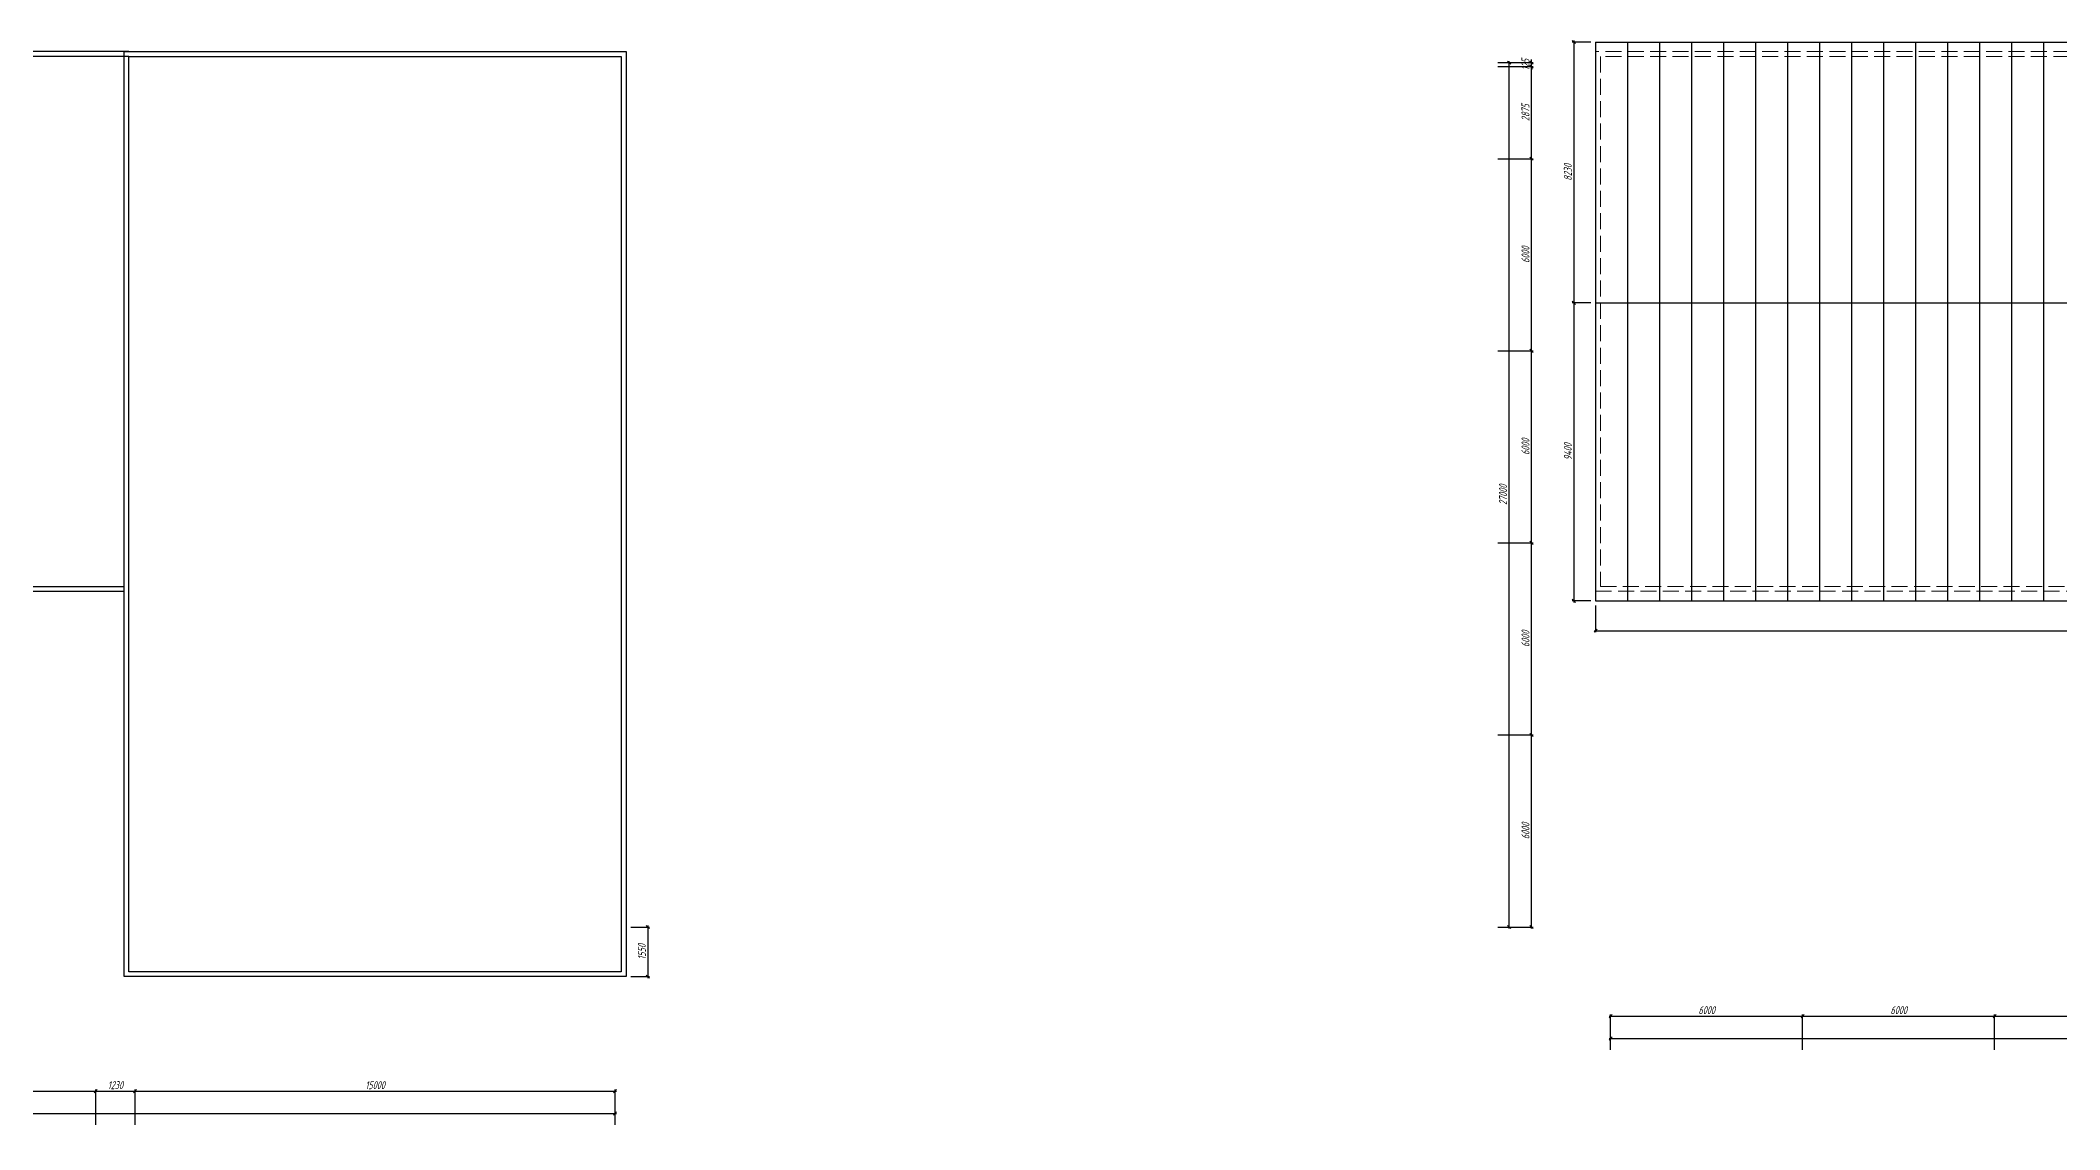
# Model space of a CAD drawing. Header units: millimetres. Extents: x -351329 to 406471, y -253833 to 111767.
# Drawn here: x -89685 to -26586, y -95679 to -61656 of the extents above; entities that cross this region are included whole.
import ezdxf

# ---------------------------------------------------------------- set-up
doc = ezdxf.new("R2010")
doc.units = ezdxf.units.MM
doc.linetypes.add('GOST2.303 4', pattern=[7, 5, -2, 0])
for name, color, linetype, lineweight in [('_Оси', 90, 'Continuous', 13), ('_Размеры', 120, 'Continuous', 13), ('_Сендвичи', 230, 'Continuous', 30), ('_Сендвичи кровля', 5, 'Continuous', 30), ('_Сэндвичи штрих', 7, 'Continuous', 5), ('выноска', 7, 'Continuous', 13)]:
    doc.layers.add(name, color=color, linetype=linetype, lineweight=lineweight)
doc.styles.add('СПДС_размеры', font='spdswin.shx', dxfattribs={"width": 0.8, "oblique": 15})
doc.dimstyles.new('СПДС', dxfattribs={"dimtxt": 2.5, "dimasz": 1, "dimexe": 0.5, "dimexo": 1.5, "dimtad": 1, "dimdec": 0, "dimtxsty": 'СПДС_размеры', "dimblk": 'OBLIQUE', "dimcen": 2.5, "dimdle": 0.5, "dimadec": 8, "dimazin": 0, "dimtfac": 1, "dimtdec": 0, "dimtix": 1, "dimtmove": 0, "dimatfit": 3, "dimfxl": 1, "dimarcsym": 0})

# ---------------------------------------------------------------- blocks, each defined once
blk = doc.blocks.new('_Oblique')
at = {"layer": 'выноска', "color": 0, "lineweight": -2}
blk.add_line((-0.5, -0.5), (0.5, 0.5), dxfattribs=at)
blk = doc.blocks.new('*D217')
at = {"layer": '_Оси', "color": 0, "lineweight": -2, "transparency": 16777216}
for p, q in [((-130007, -95179), (-71677, -95179)), ((-129957, -95529), (-129957, -95129)), ((-71727, -95529), (-71727, -95129))]:
    blk.add_line(p, q, dxfattribs=at)
at = {"layer": 'Defpoints', "color": 0, "transparency": 16777216}
for p in [(-71727, -95179), (-129957, -95679), (-71727, -95679)]:
    blk.add_point(p, dxfattribs=at)
at = {"layer": '_Оси', "color": 0, "lineweight": -2, "transparency": 16777216, "xscale": 100, "yscale": 100, "zscale": 100, "rotation": 180}
blk.add_blockref('_Oblique', (-129957, -95179), dxfattribs=at)
at = {"layer": '_Оси', "color": 0, "lineweight": -2, "transparency": 16777216, "xscale": 100, "yscale": 100, "zscale": 100}
blk.add_blockref('_Oblique', (-71727, -95179), dxfattribs=at)
at = {"layer": '_Оси', "color": 0, "lineweight": 25, "transparency": 16777216, "insert": (-100842, -94991.5), "char_height": 250, "attachment_point": 5, "style": 'СПДС_размеры'}
blk.add_mtext('58230', dxfattribs=at)
blk = doc.blocks.new('*D231')
at = {"layer": '_Оси', "color": 0, "lineweight": -2, "transparency": 16777216}
for p, q in [((-94007, -94479), (-87907, -94479)), ((-93957, -95529), (-93957, -94429)), ((-87957, -95529), (-87957, -94429))]:
    blk.add_line(p, q, dxfattribs=at)
at = {"layer": 'Defpoints', "color": 0, "transparency": 16777216}
for p in [(-87957, -94479), (-93957, -95679), (-87957, -95679)]:
    blk.add_point(p, dxfattribs=at)
at = {"layer": '_Оси', "color": 0, "lineweight": -2, "transparency": 16777216, "xscale": 100, "yscale": 100, "zscale": 100, "rotation": 180}
blk.add_blockref('_Oblique', (-93957, -94479), dxfattribs=at)
at = {"layer": '_Оси', "color": 0, "lineweight": -2, "transparency": 16777216, "xscale": 100, "yscale": 100, "zscale": 100}
blk.add_blockref('_Oblique', (-87957, -94479), dxfattribs=at)
at = {"layer": '_Оси', "color": 0, "lineweight": 25, "transparency": 16777216, "insert": (-90957, -94291.5), "char_height": 250, "attachment_point": 5, "style": 'СПДС_размеры'}
blk.add_mtext('6000', dxfattribs=at)
blk = doc.blocks.new('*D233')
at = {"layer": '_Оси', "color": 0, "lineweight": -2, "transparency": 16777216}
for p, q in [((-88007, -94479), (-86677, -94479)), ((-87957, -95529), (-87957, -94429)), ((-86727, -95529), (-86727, -94429))]:
    blk.add_line(p, q, dxfattribs=at)
at = {"layer": 'Defpoints', "color": 0, "transparency": 16777216}
for p in [(-86727, -94479), (-87957, -95679), (-86727, -95679)]:
    blk.add_point(p, dxfattribs=at)
at = {"layer": '_Оси', "color": 0, "lineweight": -2, "transparency": 16777216, "xscale": 100, "yscale": 100, "zscale": 100, "rotation": 180}
blk.add_blockref('_Oblique', (-87957, -94479), dxfattribs=at)
at = {"layer": '_Оси', "color": 0, "lineweight": -2, "transparency": 16777216, "xscale": 100, "yscale": 100, "zscale": 100}
blk.add_blockref('_Oblique', (-86727, -94479), dxfattribs=at)
at = {"layer": '_Оси', "color": 0, "lineweight": 25, "transparency": 16777216, "insert": (-87342, -94291.5), "char_height": 250, "attachment_point": 5, "style": 'СПДС_размеры'}
blk.add_mtext('1230', dxfattribs=at)
blk = doc.blocks.new('*D235')
at = {"layer": '_Оси', "color": 0, "lineweight": -2, "transparency": 16777216}
for p, q in [((-86777, -94479), (-71677, -94479)), ((-86727, -95529), (-86727, -94429)), ((-71727, -95529), (-71727, -94429))]:
    blk.add_line(p, q, dxfattribs=at)
at = {"layer": 'Defpoints', "color": 0, "transparency": 16777216}
for p in [(-71727, -94479), (-86727, -95679), (-71727, -95679)]:
    blk.add_point(p, dxfattribs=at)
at = {"layer": '_Оси', "color": 0, "lineweight": -2, "transparency": 16777216, "xscale": 100, "yscale": 100, "zscale": 100, "rotation": 180}
blk.add_blockref('_Oblique', (-86727, -94479), dxfattribs=at)
at = {"layer": '_Оси', "color": 0, "lineweight": -2, "transparency": 16777216, "xscale": 100, "yscale": 100, "zscale": 100}
blk.add_blockref('_Oblique', (-71727, -94479), dxfattribs=at)
at = {"layer": '_Оси', "color": 0, "lineweight": 25, "transparency": 16777216, "insert": (-79227, -94291.5), "char_height": 250, "attachment_point": 5, "style": 'СПДС_размеры'}
blk.add_mtext('15000', dxfattribs=at)
blk = doc.blocks.new('*D332')
at = {"layer": '_Размеры', "color": 0, "lineweight": -2, "ltscale": 100, "transparency": 16777216}
for p, q in [((-71232, -89351), (-70652, -89351)), ((-70702, -89301), (-70702, -90951)), ((-71232, -90901), (-70652, -90901))]:
    blk.add_line(p, q, dxfattribs=at)
at = {"layer": 'Defpoints', "color": 0, "ltscale": 100, "transparency": 16777216}
for p in [(-71382, -89351), (-71382, -90901), (-70702, -90901)]:
    blk.add_point(p, dxfattribs=at)
at = {"layer": '_Размеры', "color": 0, "lineweight": -2, "ltscale": 100, "transparency": 16777216, "xscale": 100, "yscale": 100, "zscale": 100}
for p, rotation in [((-70702, -89351), 90), ((-70702, -90901), 270)]:
    blk.add_blockref('_Oblique', p, dxfattribs=dict(at, rotation=rotation))
at = {"layer": '_Размеры', "color": 0, "ltscale": 100, "transparency": 16777216, "insert": (-70889.5, -90126), "char_height": 250, "attachment_point": 5, "rotation": 90, "style": 'СПДС_размеры'}
blk.add_mtext('1550', dxfattribs=at)
blk = doc.blocks.new('*D644')
at = {"layer": '_Оси', "color": 0, "lineweight": -2, "transparency": 16777216}
for p, q in [((-40666, -92835), (17664, -92835)), ((-40616, -93185), (-40616, -92785)), ((17614, -93185), (17614, -92785))]:
    blk.add_line(p, q, dxfattribs=at)
at = {"layer": 'Defpoints', "color": 0, "transparency": 16777216}
for p in [(-40616, -93335), (17614, -92835), (17614, -93335)]:
    blk.add_point(p, dxfattribs=at)
at = {"layer": '_Оси', "color": 0, "lineweight": -2, "transparency": 16777216, "xscale": 100, "yscale": 100, "zscale": 100, "rotation": 180}
blk.add_blockref('_Oblique', (-40616, -92835), dxfattribs=at)
at = {"layer": '_Оси', "color": 0, "lineweight": -2, "transparency": 16777216, "xscale": 100, "yscale": 100, "zscale": 100}
blk.add_blockref('_Oblique', (17614, -92835), dxfattribs=at)
at = {"layer": '_Оси', "color": 0, "lineweight": 25, "transparency": 16777216, "insert": (-11501, -92647.5), "char_height": 250, "attachment_point": 5, "style": 'СПДС_размеры'}
blk.add_mtext('58230', dxfattribs=at)
blk = doc.blocks.new('*D645')
at = {"layer": '_Оси', "color": 0, "lineweight": -2, "transparency": 16777216}
for p, q in [((-40616, -93185), (-40616, -92085)), ((-34616, -93185), (-34616, -92085)), ((-40666, -92135), (-34566, -92135))]:
    blk.add_line(p, q, dxfattribs=at)
at = {"layer": 'Defpoints', "color": 0, "transparency": 16777216}
for p in [(-34616, -92135), (-40616, -93335), (-34616, -93335)]:
    blk.add_point(p, dxfattribs=at)
at = {"layer": '_Оси', "color": 0, "lineweight": -2, "transparency": 16777216, "xscale": 100, "yscale": 100, "zscale": 100, "rotation": 180}
blk.add_blockref('_Oblique', (-40616, -92135), dxfattribs=at)
at = {"layer": '_Оси', "color": 0, "lineweight": -2, "transparency": 16777216, "xscale": 100, "yscale": 100, "zscale": 100}
blk.add_blockref('_Oblique', (-34616, -92135), dxfattribs=at)
at = {"layer": '_Оси', "color": 0, "lineweight": 25, "transparency": 16777216, "insert": (-37616, -91947.5), "char_height": 250, "attachment_point": 5, "style": 'СПДС_размеры'}
blk.add_mtext('6000', dxfattribs=at)
blk = doc.blocks.new('*D646')
at = {"layer": '_Оси', "color": 0, "lineweight": -2, "transparency": 16777216}
for p, q in [((-34616, -93185), (-34616, -92085)), ((-28616, -93185), (-28616, -92085)), ((-34666, -92135), (-28566, -92135))]:
    blk.add_line(p, q, dxfattribs=at)
at = {"layer": 'Defpoints', "color": 0, "transparency": 16777216}
for p in [(-28616, -92135), (-34616, -93335), (-28616, -93335)]:
    blk.add_point(p, dxfattribs=at)
at = {"layer": '_Оси', "color": 0, "lineweight": -2, "transparency": 16777216, "xscale": 100, "yscale": 100, "zscale": 100, "rotation": 180}
blk.add_blockref('_Oblique', (-34616, -92135), dxfattribs=at)
at = {"layer": '_Оси', "color": 0, "lineweight": -2, "transparency": 16777216, "xscale": 100, "yscale": 100, "zscale": 100}
blk.add_blockref('_Oblique', (-28616, -92135), dxfattribs=at)
at = {"layer": '_Оси', "color": 0, "lineweight": 25, "transparency": 16777216, "insert": (-31616, -91947.5), "char_height": 250, "attachment_point": 5, "style": 'СПДС_размеры'}
blk.add_mtext('6000', dxfattribs=at)
blk = doc.blocks.new('*D647')
at = {"layer": '_Оси', "color": 0, "lineweight": -2, "transparency": 16777216}
for p, q in [((-28616, -93185), (-28616, -92085)), ((-22616, -93185), (-22616, -92085)), ((-28666, -92135), (-22566, -92135))]:
    blk.add_line(p, q, dxfattribs=at)
at = {"layer": 'Defpoints', "color": 0, "transparency": 16777216}
for p in [(-22616, -92135), (-28616, -93335), (-22616, -93335)]:
    blk.add_point(p, dxfattribs=at)
at = {"layer": '_Оси', "color": 0, "lineweight": -2, "transparency": 16777216, "xscale": 100, "yscale": 100, "zscale": 100, "rotation": 180}
blk.add_blockref('_Oblique', (-28616, -92135), dxfattribs=at)
at = {"layer": '_Оси', "color": 0, "lineweight": -2, "transparency": 16777216, "xscale": 100, "yscale": 100, "zscale": 100}
blk.add_blockref('_Oblique', (-22616, -92135), dxfattribs=at)
at = {"layer": '_Оси', "color": 0, "lineweight": 25, "transparency": 16777216, "insert": (-25616, -91947.5), "char_height": 250, "attachment_point": 5, "style": 'СПДС_размеры'}
blk.add_mtext('6000', dxfattribs=at)
blk = doc.blocks.new('*D654')
at = {"layer": '_Оси', "color": 0, "lineweight": -2, "transparency": 16777216}
for p, q in [((-44140, -62351), (-43740, -62351)), ((-43790, -89401), (-43790, -62301)), ((-44140, -89351), (-43740, -89351))]:
    blk.add_line(p, q, dxfattribs=at)
at = {"layer": 'Defpoints', "color": 0, "transparency": 16777216}
for p in [(-44290, -62351), (-43790, -62351), (-44290, -89351)]:
    blk.add_point(p, dxfattribs=at)
at = {"layer": '_Оси', "color": 0, "lineweight": -2, "transparency": 16777216, "xscale": 100, "yscale": 100, "zscale": 100}
for p, rotation in [((-43790, -62351), 90), ((-43790, -89351), 270)]:
    blk.add_blockref('_Oblique', p, dxfattribs=dict(at, rotation=rotation))
at = {"layer": '_Оси', "color": 0, "lineweight": 25, "transparency": 16777216, "insert": (-43977.5, -75851), "char_height": 250, "attachment_point": 5, "rotation": 90, "style": 'СПДС_размеры'}
blk.add_mtext('27000', dxfattribs=at)
blk = doc.blocks.new('*D655')
at = {"layer": '_Оси', "color": 0, "lineweight": -2, "transparency": 16777216}
for p, q in [((-44140, -83351), (-43040, -83351)), ((-43090, -89401), (-43090, -83301)), ((-44140, -89351), (-43040, -89351))]:
    blk.add_line(p, q, dxfattribs=at)
at = {"layer": 'Defpoints', "color": 0, "transparency": 16777216}
for p in [(-44290, -83351), (-43090, -83351), (-44290, -89351)]:
    blk.add_point(p, dxfattribs=at)
at = {"layer": '_Оси', "color": 0, "lineweight": -2, "transparency": 16777216, "xscale": 100, "yscale": 100, "zscale": 100}
for p, rotation in [((-43090, -83351), 90), ((-43090, -89351), 270)]:
    blk.add_blockref('_Oblique', p, dxfattribs=dict(at, rotation=rotation))
at = {"layer": '_Оси', "color": 0, "lineweight": 25, "transparency": 16777216, "insert": (-43277.5, -86351), "char_height": 250, "attachment_point": 5, "rotation": 90, "style": 'СПДС_размеры'}
blk.add_mtext('6000', dxfattribs=at)
blk = doc.blocks.new('*D656')
at = {"layer": '_Оси', "color": 0, "lineweight": -2, "transparency": 16777216}
for p, q in [((-44140, -77351), (-43040, -77351)), ((-43090, -83401), (-43090, -77301)), ((-44140, -83351), (-43040, -83351))]:
    blk.add_line(p, q, dxfattribs=at)
at = {"layer": 'Defpoints', "color": 0, "transparency": 16777216}
for p in [(-44290, -77351), (-43090, -77351), (-44290, -83351)]:
    blk.add_point(p, dxfattribs=at)
at = {"layer": '_Оси', "color": 0, "lineweight": -2, "transparency": 16777216, "xscale": 100, "yscale": 100, "zscale": 100}
for p, rotation in [((-43090, -77351), 90), ((-43090, -83351), 270)]:
    blk.add_blockref('_Oblique', p, dxfattribs=dict(at, rotation=rotation))
at = {"layer": '_Оси', "color": 0, "lineweight": 25, "transparency": 16777216, "insert": (-43277.5, -80351), "char_height": 250, "attachment_point": 5, "rotation": 90, "style": 'СПДС_размеры'}
blk.add_mtext('6000', dxfattribs=at)
blk = doc.blocks.new('*D657')
at = {"layer": '_Оси', "color": 0, "lineweight": -2, "transparency": 16777216}
for p, q in [((-43090, -77401), (-43090, -71301)), ((-44140, -71351), (-43040, -71351)), ((-44140, -77351), (-43040, -77351))]:
    blk.add_line(p, q, dxfattribs=at)
at = {"layer": 'Defpoints', "color": 0, "transparency": 16777216}
for p in [(-44290, -71351), (-43090, -71351), (-44290, -77351)]:
    blk.add_point(p, dxfattribs=at)
at = {"layer": '_Оси', "color": 0, "lineweight": -2, "transparency": 16777216, "xscale": 100, "yscale": 100, "zscale": 100}
for p, rotation in [((-43090, -71351), 90), ((-43090, -77351), 270)]:
    blk.add_blockref('_Oblique', p, dxfattribs=dict(at, rotation=rotation))
at = {"layer": '_Оси', "color": 0, "lineweight": 25, "transparency": 16777216, "insert": (-43277.5, -74351), "char_height": 250, "attachment_point": 5, "rotation": 90, "style": 'СПДС_размеры'}
blk.add_mtext('6000', dxfattribs=at)
blk = doc.blocks.new('*D658')
at = {"layer": '_Оси', "color": 0, "lineweight": -2, "transparency": 16777216}
for p, q in [((-44140, -65351), (-43040, -65351)), ((-43090, -71401), (-43090, -65301)), ((-44140, -71351), (-43040, -71351))]:
    blk.add_line(p, q, dxfattribs=at)
at = {"layer": 'Defpoints', "color": 0, "transparency": 16777216}
for p in [(-44290, -65351), (-43090, -65351), (-44290, -71351)]:
    blk.add_point(p, dxfattribs=at)
at = {"layer": '_Оси', "color": 0, "lineweight": -2, "transparency": 16777216, "xscale": 100, "yscale": 100, "zscale": 100}
for p, rotation in [((-43090, -65351), 90), ((-43090, -71351), 270)]:
    blk.add_blockref('_Oblique', p, dxfattribs=dict(at, rotation=rotation))
at = {"layer": '_Оси', "color": 0, "lineweight": 25, "transparency": 16777216, "insert": (-43277.5, -68351), "char_height": 250, "attachment_point": 5, "rotation": 90, "style": 'СПДС_размеры'}
blk.add_mtext('6000', dxfattribs=at)
blk = doc.blocks.new('*D659')
at = {"layer": '_Оси', "color": 0, "lineweight": -2, "transparency": 16777216}
for p, q in [((-43090, -65401), (-43090, -62426)), ((-44140, -62476), (-43040, -62476)), ((-44140, -65351), (-43040, -65351))]:
    blk.add_line(p, q, dxfattribs=at)
at = {"layer": 'Defpoints', "color": 0, "transparency": 16777216}
for p in [(-44290, -62476), (-43090, -62476), (-44290, -65351)]:
    blk.add_point(p, dxfattribs=at)
at = {"layer": '_Оси', "color": 0, "lineweight": -2, "transparency": 16777216, "xscale": 100, "yscale": 100, "zscale": 100}
for p, rotation in [((-43090, -62476), 90), ((-43090, -65351), 270)]:
    blk.add_blockref('_Oblique', p, dxfattribs=dict(at, rotation=rotation))
at = {"layer": '_Оси', "color": 0, "lineweight": 25, "transparency": 16777216, "insert": (-43277.5, -63913.5), "char_height": 250, "attachment_point": 5, "rotation": 90, "style": 'СПДС_размеры'}
blk.add_mtext('2875', dxfattribs=at)
blk = doc.blocks.new('*D660')
at = {"layer": '_Оси', "color": 0, "lineweight": -2, "transparency": 16777216}
for p, q in [((-44140, -62351), (-43040, -62351)), ((-43090, -62351), (-43090, -62251)), ((-43090, -62476), (-43090, -62351)), ((-44140, -62476), (-43040, -62476)), ((-43090, -62476), (-43090, -62576))]:
    blk.add_line(p, q, dxfattribs=at)
at = {"layer": 'Defpoints', "color": 0, "transparency": 16777216}
for p in [(-44290, -62351), (-43090, -62351), (-44290, -62476)]:
    blk.add_point(p, dxfattribs=at)
at = {"layer": '_Оси', "color": 0, "lineweight": -2, "transparency": 16777216, "xscale": 100, "yscale": 100, "zscale": 100}
for p, rotation in [((-43090, -62351), 270), ((-43090, -62476), 90)]:
    blk.add_blockref('_Oblique', p, dxfattribs=dict(at, rotation=rotation))
at = {"layer": '_Оси', "color": 0, "lineweight": 25, "transparency": 16777216, "insert": (-43277.5, -62413.5), "char_height": 250, "attachment_point": 5, "rotation": 90, "style": 'СПДС_размеры'}
blk.add_mtext('125', dxfattribs=at)
blk = doc.blocks.new('*D662')
at = {"layer": '_Размеры', "color": 0, "lineweight": -2, "ltscale": 100, "transparency": 16777216}
for p, q in [((-41236, -61706), (-41816, -61706)), ((-41766, -61656), (-41766, -69901)), ((-41236, -69851), (-41816, -69851))]:
    blk.add_line(p, q, dxfattribs=at)
at = {"layer": 'Defpoints', "color": 0, "ltscale": 100, "transparency": 16777216}
for p in [(-41086, -61706), (-41766, -69851), (-41086, -69851)]:
    blk.add_point(p, dxfattribs=at)
at = {"layer": '_Размеры', "color": 0, "lineweight": -2, "ltscale": 100, "transparency": 16777216, "xscale": 100, "yscale": 100, "zscale": 100}
for p, rotation in [((-41766, -61706), 90), ((-41766, -69851), 270)]:
    blk.add_blockref('_Oblique', p, dxfattribs=dict(at, rotation=rotation))
at = {"layer": '_Размеры', "color": 0, "ltscale": 100, "transparency": 16777216, "insert": (-41953.5, -65778.5), "char_height": 250, "attachment_point": 5, "rotation": 90, "style": 'СПДС_размеры'}
blk.add_mtext('8230', dxfattribs=at)
blk = doc.blocks.new('*D663')
at = {"layer": '_Размеры', "color": 0, "lineweight": -2, "ltscale": 100, "transparency": 16777216}
for p, q in [((-41236, -69851), (-41816, -69851)), ((-41766, -69801), (-41766, -79211)), ((-41236, -79161), (-41816, -79161))]:
    blk.add_line(p, q, dxfattribs=at)
at = {"layer": 'Defpoints', "color": 0, "ltscale": 100, "transparency": 16777216}
for p in [(-41086, -69851), (-41766, -79161), (-41086, -79161)]:
    blk.add_point(p, dxfattribs=at)
at = {"layer": '_Размеры', "color": 0, "lineweight": -2, "ltscale": 100, "transparency": 16777216, "xscale": 100, "yscale": 100, "zscale": 100}
for p, rotation in [((-41766, -69851), 90), ((-41766, -79161), 270)]:
    blk.add_blockref('_Oblique', p, dxfattribs=dict(at, rotation=rotation))
at = {"layer": '_Размеры', "color": 0, "ltscale": 100, "transparency": 16777216, "insert": (-41953.5, -74506), "char_height": 250, "attachment_point": 5, "rotation": 90, "style": 'СПДС_размеры'}
blk.add_mtext('9400', dxfattribs=at)
blk = doc.blocks.new('*D670')
at = {"layer": '_Размеры', "color": 0, "lineweight": -2, "ltscale": 100, "transparency": 16777216}
for p, q in [((-41086, -79311), (-41086, -80146)), ((1914, -79311), (1914, -80146)), ((-41136, -80096), (1964, -80096))]:
    blk.add_line(p, q, dxfattribs=at)
at = {"layer": 'Defpoints', "color": 0, "ltscale": 100, "transparency": 16777216}
for p in [(-41086, -79161), (1914, -79161), (1914, -80096)]:
    blk.add_point(p, dxfattribs=at)
at = {"layer": '_Размеры', "color": 0, "lineweight": -2, "ltscale": 100, "transparency": 16777216, "xscale": 100, "yscale": 100, "zscale": 100, "rotation": 180}
blk.add_blockref('_Oblique', (-41086, -80096), dxfattribs=at)
at = {"layer": '_Размеры', "color": 0, "lineweight": -2, "ltscale": 100, "transparency": 16777216, "xscale": 100, "yscale": 100, "zscale": 100}
blk.add_blockref('_Oblique', (1914, -80096), dxfattribs=at)
at = {"layer": '_Размеры', "color": 0, "ltscale": 100, "transparency": 16777216, "insert": (-19586, -79908.5), "char_height": 250, "attachment_point": 5, "style": 'СПДС_размеры'}
blk.add_mtext('1000х43=43000', dxfattribs=at)

msp = doc.modelspace()

# ---------------------------------------------------------------- linework, layer by layer
at = {"layer": '_Сендвичи', "ltscale": 100}
for points in [[(-86922, -62006), (-130427, -62006), (-130427, -78861), (-87072, -78861)], [(-86922, -62156), (-130277, -62156), (-130277, -78711), (-87072, -78711)]]:
    msp.add_lwpolyline(points, dxfattribs=at)
for points in [[(-87072, -62006), (-71382, -62006), (-71382, -90901), (-87072, -90901)], [(-86922, -62156), (-71532, -62156), (-71532, -90751), (-86922, -90751)]]:
    msp.add_lwpolyline(points, close=True, dxfattribs=at)
at = {"layer": '_Сендвичи кровля', "ltscale": 100}
for p, q in [((-41086, -61706), (2244, -61706)), ((-41086, -61706), (-41086, -79161)), ((-40086, -61706), (-40086, -79161)), ((-39086, -61706), (-39086, -79161)), ((-38086, -61706), (-38086, -79161)), ((-37086, -61706), (-37086, -79161)), ((-36086, -61706), (-36086, -79161)), ((-35086, -61706), (-35086, -79161)), ((-34086, -61706), (-34086, -79161)), ((-33086, -61706), (-33086, -79161)), ((-32086, -61706), (-32086, -79161)), ((-31086, -61706), (-31086, -79161)), ((-30086, -61706), (-30086, -79161)), ((-29086, -61706), (-29086, -79161)), ((-28086, -61706), (-28086, -79161)), ((-27086, -61706), (-27086, -79161)), ((-41086, -69851), (2269, -69851)), ((-41086, -79161), (1969, -79161))]:
    msp.add_line(p, q, dxfattribs=at)
at = {"layer": '_Сэндвичи штрих', "linetype": 'GOST2.303 4', "ltscale": 100}
for points in [[(2419, -62006), (-41086, -62006), (-41086, -78861), (2269, -78861)], [(2419, -62156), (-40936, -62156), (-40936, -78711), (2269, -78711)]]:
    msp.add_lwpolyline(points, dxfattribs=at)

# ---------------------------------------------------------------- dimensions: what is measured, and where the dimension line sits
at = {"layer": '_Оси', "lineweight": 25}
for base, p1, p2, picture, middle in [((-43090, -62351), (-44290, -62476), (-44290, -62351), '*D660', (-43277.5, -62413.5)), ((-43790, -62351), (-44290, -89351), (-44290, -62351), '*D654', (-43977.5, -75851)), ((-43090, -62476), (-44290, -65351), (-44290, -62476), '*D659', (-43277.5, -63913.5)), ((-43090, -65351), (-44290, -71351), (-44290, -65351), '*D658', (-43277.5, -68351)), ((-43090, -71351), (-44290, -77351), (-44290, -71351), '*D657', (-43277.5, -74351)), ((-43090, -77351), (-44290, -83351), (-44290, -77351), '*D656', (-43277.5, -80351)), ((-43090, -83351), (-44290, -89351), (-44290, -83351), '*D655', (-43277.5, -86351))]:
    dim = msp.add_linear_dim(base=base, p1=p1, p2=p2, angle=270, dimstyle='СПДС', override={"dimscale": 100}, dxfattribs=at)
    dim.commit()
    dim.dimension.update_dxf_attribs({"geometry": picture, "text_midpoint": middle})
for base, p1, p2, picture, middle in [((-34616, -92135), (-40616, -93335), (-34616, -93335), '*D645', (-37616, -91947.5)), ((-28616, -92135), (-34616, -93335), (-28616, -93335), '*D646', (-31616, -91947.5)), ((-22616, -92135), (-28616, -93335), (-22616, -93335), '*D647', (-25616, -91947.5)), ((17614, -92835), (-40616, -93335), (17614, -93335), '*D644', (-11501, -92647.5)), ((-87957, -94479), (-93957, -95679), (-87957, -95679), '*D231', (-90957, -94291.5)), ((-86727, -94479), (-87957, -95679), (-86727, -95679), '*D233', (-87342, -94291.5)), ((-71727, -94479), (-86727, -95679), (-71727, -95679), '*D235', (-79227, -94291.5)), ((-71727, -95179), (-129957, -95679), (-71727, -95679), '*D217', (-100842, -94991.5))]:
    dim = msp.add_linear_dim(base=base, p1=p1, p2=p2, dimstyle='СПДС', override={"dimscale": 100}, dxfattribs=at)
    dim.commit()
    dim.dimension.update_dxf_attribs({"geometry": picture, "text_midpoint": middle})
at = {"layer": '_Размеры', "ltscale": 100}
for base, p1, p2, text, picture, middle in [((-41766, -69851), (-41086, -61706), (-41086, -69851), '8230', '*D662', (-41953.5, -65778.5)), ((-41766, -79161), (-41086, -69851), (-41086, -79161), '9400', '*D663', (-41953.5, -74506))]:
    dim = msp.add_linear_dim(base=base, p1=p1, p2=p2, angle=90, text=text, dimstyle='СПДС', override={"dimscale": 100, "dimtix": 0, "dimtmove": 1}, dxfattribs=at)
    dim.commit()
    dim.dimension.update_dxf_attribs({"geometry": picture, "text_midpoint": middle})
dim = msp.add_linear_dim(base=(1914, -80096), p1=(-41086, -79161), p2=(1914, -79161), text='1000х43=43000', dimstyle='СПДС', override={"dimscale": 100, "dimtix": 0, "dimtmove": 1}, dxfattribs=at)
dim.commit()
dim.dimension.update_dxf_attribs({"geometry": '*D670', "text_midpoint": (-19586, -79908.5)})
dim = msp.add_linear_dim(base=(-70702, -90901), p1=(-71382, -89351), p2=(-71382, -90901), angle=90, dimstyle='СПДС', override={"dimscale": 100, "dimtix": 0, "dimtmove": 1}, dxfattribs=at)
dim.commit()
dim.dimension.update_dxf_attribs({"geometry": '*D332', "text_midpoint": (-70889.5, -90126)})

doc.saveas('drawing.dxf')
